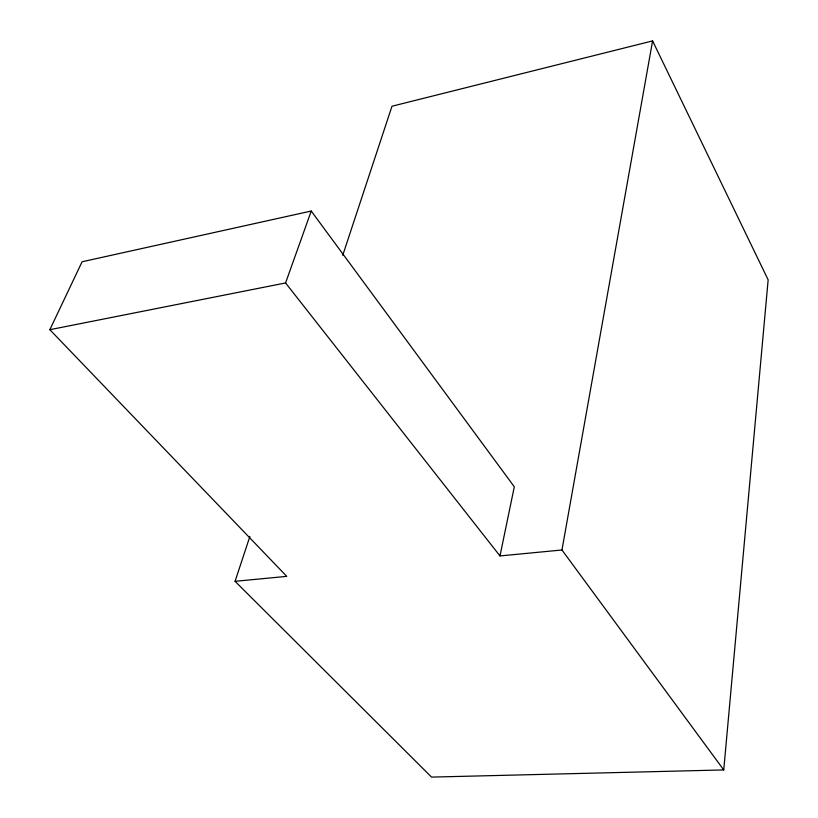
<?xml version="1.0" encoding="UTF-8"?>
<svg xmlns="http://www.w3.org/2000/svg" width="818" height="818" viewBox="0 0 818 818"><rect width="100%" height="100%" fill="white"/><g stroke="black" fill="none" stroke-linecap="round" stroke-linejoin="round"><path stroke-width="1.23" d="M249.879 536.475L235.063 581.312L431.556 777.1L723.746 769.932L768.153 279.848L652.59 40.9L391.986 106.228L342.742 255.298M723.746 769.932L561.956 549.993L652.59 40.9M561.956 549.993L499.982 555.933L514.307 486.792L311.239 211.034L82.086 261.77L49.847 329.695L286.75 576.363L235.063 581.312M499.982 555.933L285.574 282.956L311.239 211.034M49.847 329.695L285.574 282.956"/></g></svg>
